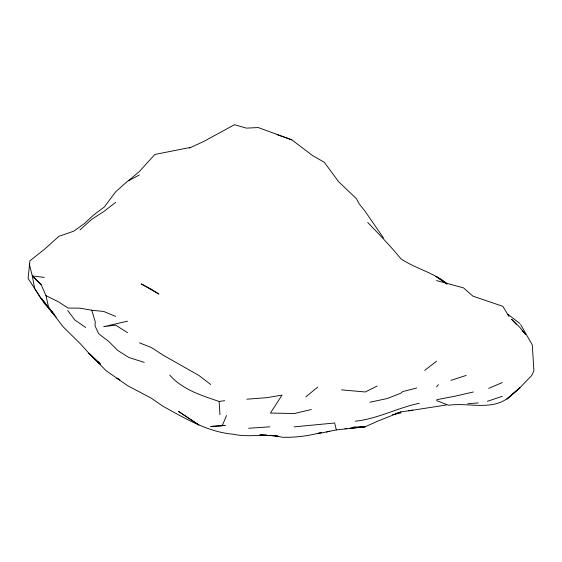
<?xml version="1.0" encoding="UTF-8"?>
<svg xmlns="http://www.w3.org/2000/svg" width="562" height="562" viewBox="0 0 562 562"><rect width="100%" height="100%" fill="white"/><g stroke="black" fill="none" stroke-linecap="round" stroke-linejoin="round"><path stroke-width="0.84" d="M139.39 174.951L127.497 181.294L115.61 191.846L104.342 206.964L93.468 215.127L84.356 223.592L73.734 231.186L58.884 236.335L44.286 249.437L29.919 260.796L28.1 278.436L44.286 303.375L56.172 317.08M226.563 415.508L222.601 424.816L220.747 425.877L210.715 426.46L225.292 425.399L220.747 425.877M436.59 386.874L438.423 384.71M79.945 229.97L91.838 219.222L103.724 211.607L115.61 202.376M508.933 397.306C491.778 411.18 468.483 402.315 448.476 405.251L436.59 400.566M510.851 395.641L519.801 387.85L531.694 375.528L533.9 370.765L532.284 344.928L520.595 324.45M128.67 180.542L139.39 171.501L154.845 154.473L190.237 147.448M305.819 396.856L317.706 387.12M424.703 370.393L436.59 361.183M377.151 386.024L365.258 391.967L341.485 389.859M189.331 148.08L203.683 141.484L234.495 124.708L246.381 128.122L258.267 127.56L291.889 139.868L312.409 155.47L324.33 162.313L338.493 181.589L356.42 198.695L359.132 203.781L365.258 211.516L383.495 237.972M488.652 388.377L502.33 382.546M412.81 410.119L400.924 411.925L378.451 420.84L365.258 426.727L353.372 427.078M321.668 432.361C308.882 435.943 295.352 437.658 282.047 437.25C266.149 433.063 249.683 437.861 233.694 434.271C207.687 432.129 184.898 418.339 162.58 406.024L151.276 398.149L127.616 385.701L106.106 370.667L88.824 353.189L80.717 344.148L63.155 326.831L41.342 298.239L54.05 314.39M487.317 401.331L502.365 396.294M450.977 380.355L466.207 375.416M319.975 433.007L317.706 433.731L336.35 429.916L364.949 426.769L354.517 427.787M40.914 298.485L34.626 288.39L32.308 275.907L44.286 277.424M395.5 413.555L400.924 411.925M419.35 403.27C397.545 407.787 377.608 418.887 355.296 421.198M326.494 432.023L329.599 431.202M416.674 387.998L402.799 391.545L400.924 393.133L387.337 398.514L369.958 402.209M311.299 409.522L294.446 413.52L270.427 413.063L282.047 395.107L266.985 397.664L246.88 399.203M127.497 321.176L103.724 326.677L115.61 325.11L127.497 332.662M392.431 414.679L400.924 412.908M436.85 399.645L454.742 396.252L473.387 391.981M446.144 405.012L408.693 410.843M169.766 375.093C182.397 389.599 201.533 395.507 219.18 401.472L224.645 400.671M364.949 426.769L349.978 428.314M344.963 428.715L346.698 428.546M350.175 428.209L352.781 427.956M294.067 426.874L334.636 422.996L336.35 429.916M345.728 428.687L347.428 428.532M467.739 403.755L478.234 402.905M248.636 428.258L269.922 426.818M266.746 435.121L259.918 434.77L277.979 436.161L275.373 435.873M91.838 310.245L103.724 311.453L115.61 316.427M270.153 435.29L273.631 435.676M91.775 310.238L79.945 308.145L68.058 308.067L58.687 301.956L45.944 295.584L41.131 284.639L32.308 275.907L29.294 264.021M436.59 280.578L463.502 287.87L472.93 296.153L502.857 306.332L508.982 316.518M144.251 362.371L128.888 357.516L117.556 350.33L108.923 341.584L98.694 333.765L95.006 325.827L95.301 321.998L91.803 310.287M277.164 134.634L291.889 139.868M139.39 342.82L151.276 347.457L163.163 355.191L198.829 375.409L210.715 384.499M119.854 379.835L116.847 378.191L119.692 379.828M447.078 283.627C433.246 272.437 415.522 268.615 400.924 258.822C390.527 246.093 379.125 234.34 367.738 222.475M85.74 327.52L74.901 320.045L67.665 310.498M507.915 314.32L519.801 323.452M99.734 363.403L97.753 361.766L99.544 363.403M100.598 364.401L88.824 353.189L100.619 364.309M41.131 284.639L32.308 275.907M516.246 324.281L511.561 319.237L519.801 327.316L525.625 334.369L522.105 330.582M45.944 295.584L48.704 307.723L54.1 314.481M48.704 307.723L54.036 314.411M219.18 401.472L219.946 414.756M519.801 387.85L507.015 398.978L519.801 387.85M151.276 289.261L141.217 283.873L158.856 294.052L151.276 289.261M198.829 424.935L178.351 411.321L198.829 424.935M436.59 276.75L435.943 276.328L447.085 284.112L436.59 276.75"/></g></svg>
